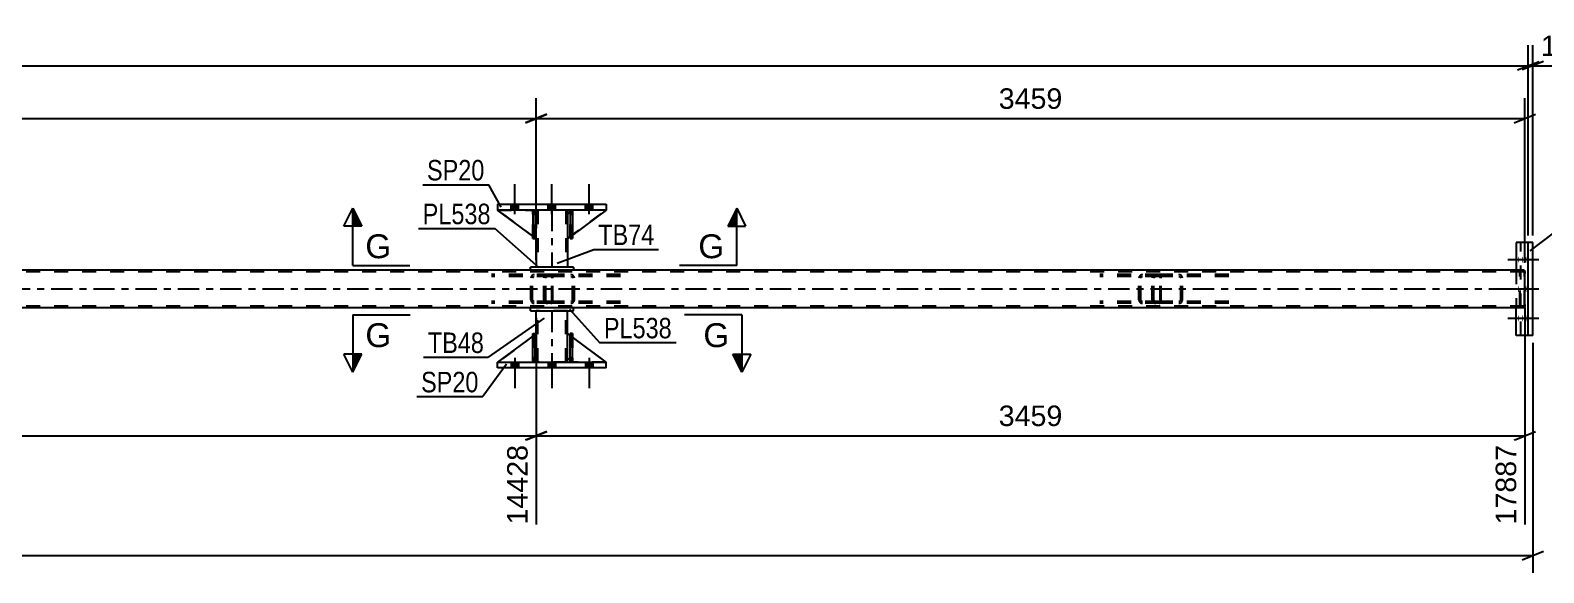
# Model space of a CAD drawing. Header units: millimetres. Extents: x -111 to 730, y -414 to 180.
# Drawn here: x 397.6 to 609.4, y -250.1 to -174.3 of the extents above; entities that cross this region are included whole.
import ezdxf

# ---------------------------------------------------------------- set-up
doc = ezdxf.new("R2010")
doc.units = ezdxf.units.MM
doc.linetypes.add('DXK_LINE_DOT2', pattern=[3.9198, 1.9599, -1.9599])
doc.linetypes.add('DXK_LINE_DOT3', pattern=[5.9187, 2.979, -0.9799, 0.9799, -0.9799])
doc.styles.add('Arial', font='ARIAL.TTF', dxfattribs={"height": 0.2})
doc.styles.add('Arial Narrow', font='ARIALN.TTF', dxfattribs={"height": 0.2})

# ---------------------------------------------------------------- blocks, each defined once
blk = doc.blocks.new('Part-717263172-2479 - 2461')
at = {"color": 7, "linetype": 'DXK_LINE_DOT2'}
for p, q in [((469.5, -208.77), (469.46, -208.95)), ((469.46, -211.99), (469.46, -208.95)), ((469.72, -208.95), (469.74, -208.86)), ((469.72, -211.99), (469.72, -208.95)), ((469.74, -208.86), (469.79, -208.79)), ((469.97, -208.47), (469.78, -208.51)), ((469.79, -208.79), (469.88, -208.73)), ((469.88, -208.73), (469.97, -208.71)), ((480.2, -208.47), (469.97, -208.47)), ((480.2, -208.71), (469.97, -208.71)), ((473.4, -208.51), (473.21, -208.47)), ((473.21, -208.71), (473.31, -208.73)), ((473.31, -208.73), (473.39, -208.79)), ((473.39, -208.79), (473.44, -208.86)), ((473.44, -208.86), (473.46, -208.95)), ((473.46, -211.99), (473.46, -208.95)), ((473.72, -208.95), (473.68, -208.77)), ((473.72, -211.99), (473.72, -208.95)), ((469.46, -211.99), (469.5, -212.18)), ((469.74, -212.09), (469.72, -211.99)), ((469.79, -212.16), (469.74, -212.09)), ((469.78, -212.44), (469.97, -212.47)), ((469.88, -212.22), (469.79, -212.16)), ((469.97, -212.23), (469.88, -212.22)), ((480.2, -212.23), (469.97, -212.23)), ((480.2, -212.47), (469.97, -212.47)), ((473.31, -212.22), (473.21, -212.23)), ((473.21, -212.47), (473.4, -212.44)), ((473.39, -212.16), (473.31, -212.22)), ((473.44, -212.09), (473.39, -212.16)), ((473.46, -211.99), (473.44, -212.09)), ((473.68, -212.18), (473.72, -211.99))]:
    blk.add_line(p, q, dxfattribs=at)
for centre, start, end in [((469.95, -208.98), 110.7583, 155.6801), ((473.23, -208.98), 24.3199, 69.2417), ((469.95, -211.97), 204.3199, 249.2417), ((473.23, -211.97), 290.7583, 335.6801)]:
    blk.add_arc(centre, 0.496, start, end, dxfattribs=at)
blk = doc.blocks.new('Part-717263172-2592 - 2461')
at = {"color": 7, "linetype": 'DXK_LINE_DOT2'}
for p, q in [((467.93, -216.72), (468.25, -216.72)), ((467.93, -220.12), (467.93, -216.72)), ((467.93, -216.72), (467.93, -220.72)), ((468.25, -216.72), (468.25, -220.12)), ((468.25, -220.72), (468.25, -216.81)), ((468.25, -220.12), (467.93, -220.12)), ((467.93, -220.72), (467.93, -220.12)), ((468.25, -220.12), (468.25, -220.72)), ((468.25, -220.72), (467.93, -220.72)), ((468.25, -220.72), (468.25, -220.72))]:
    blk.add_line(p, q, dxfattribs=at)
blk = doc.blocks.new('Part-717263172-2499 - 2461')
at = {"color": 2, "linetype": 'Continuous'}
for p, q in [((473.13, -220.72), (473.13, -216.72)), ((473.13, -216.72), (473.45, -216.72)), ((473.45, -220.72), (473.45, -216.72)), ((473.13, -220.72), (473.13, -220.72)), ((473.45, -220.72), (473.13, -220.72))]:
    blk.add_line(p, q, dxfattribs=at)
at = {"color": 7, "linetype": 'DXK_LINE_DOT2'}
for p, q in [((473.13, -216.72), (473.13, -220.12)), ((473.45, -220.12), (473.45, -216.72)), ((473.13, -220.12), (473.13, -220.72)), ((473.13, -220.12), (473.45, -220.12)), ((473.45, -220.72), (473.45, -220.12)), ((473.13, -220.72), (473.13, -220.72)), ((473.13, -220.72), (473.13, -220.72)), ((473.45, -220.72), (473.45, -220.72))]:
    blk.add_line(p, q, dxfattribs=at)
blk = doc.blocks.new('Part-717263172-2501 - 2461')
at = {"color": 7, "linetype": 'DXK_LINE_DOT2'}
for p, q in [((473.45, -216.72), (473.13, -216.72)), ((473.13, -220.12), (473.13, -216.72)), ((473.13, -220.72), (473.13, -216.72)), ((473.45, -216.72), (473.45, -220.12)), ((473.45, -220.72), (473.45, -216.72)), ((473.45, -220.12), (473.13, -220.12)), ((473.13, -220.72), (473.13, -220.12)), ((473.45, -220.12), (473.45, -220.72)), ((473.45, -220.72), (473.13, -220.72)), ((473.45, -220.72), (473.45, -220.72))]:
    blk.add_line(p, q, dxfattribs=at)
blk = doc.blocks.new('Part-717263172-2502 - 2461')
at = {"color": 2, "linetype": 'Continuous'}
for p, q in [((467.93, -217.05), (462.98, -220.72)), ((468.38, -216.72), (468.25, -216.81)), ((468.38, -220.12), (468.38, -216.72)), ((468.38, -220.12), (468.25, -220.24)), ((468.38, -220.12), (468.38, -220.12)), ((467.93, -220.56), (467.78, -220.72))]:
    blk.add_line(p, q, dxfattribs=at)
at = {"color": 7, "linetype": 'DXK_LINE_DOT2'}
for p, q in [((468.25, -216.81), (467.93, -217.05)), ((468.38, -220.12), (468.38, -216.72)), ((468.38, -220.12), (467.78, -220.72)), ((468.25, -220.24), (467.93, -220.56)), ((462.98, -220.72), (462.98, -220.72)), ((462.98, -220.72), (467.78, -220.72))]:
    blk.add_line(p, q, dxfattribs=at)
blk = doc.blocks.new('Part-717263172-2504 - 2461')
at = {"color": 7, "linetype": 'DXK_LINE_DOT2'}
for p, q in [((555.59, -208.47), (547.27, -208.47)), ((555.59, -208.71), (547.27, -208.71)), ((552.79, -208.77), (552.75, -208.95)), ((552.75, -211.99), (552.75, -208.95)), ((553, -208.95), (553.02, -208.86)), ((553, -211.99), (553, -208.95)), ((553.02, -208.86), (553.08, -208.79)), ((553.25, -208.47), (553.06, -208.51)), ((553.08, -208.79), (553.16, -208.73)), ((553.16, -208.73), (553.25, -208.71)), ((554.6, -208.71), (554.6, -208.47)), ((555.69, -208.51), (555.59, -208.47)), ((555.59, -208.71), (555.64, -208.73)), ((555.64, -208.73), (555.68, -208.79)), ((555.68, -208.79), (555.71, -208.86)), ((555.78, -208.62), (555.69, -208.51)), ((555.71, -208.86), (555.72, -208.95)), ((555.72, -211.99), (555.72, -208.95)), ((555.84, -208.77), (555.78, -208.62)), ((555.86, -208.95), (555.84, -208.77)), ((555.86, -211.99), (555.86, -208.95)), ((555.59, -212.23), (547.27, -212.23)), ((555.59, -212.47), (547.27, -212.47)), ((552.75, -211.99), (552.79, -212.18)), ((553.02, -212.09), (553, -211.99)), ((553.08, -212.16), (553.02, -212.09)), ((553.06, -212.44), (553.25, -212.47)), ((553.16, -212.22), (553.08, -212.16)), ((553.25, -212.23), (553.16, -212.22)), ((554.6, -212.47), (554.6, -212.23)), ((555.64, -212.22), (555.59, -212.23)), ((555.59, -212.47), (555.69, -212.44)), ((555.68, -212.16), (555.64, -212.22)), ((555.71, -212.09), (555.68, -212.16)), ((555.69, -212.44), (555.78, -212.33)), ((555.72, -211.99), (555.71, -212.09)), ((555.78, -212.33), (555.84, -212.18)), ((555.84, -212.18), (555.86, -211.99))]:
    blk.add_line(p, q, dxfattribs=at)
for centre, start, end in [((553.24, -208.97), 111.1941, 156.1506), ((553.24, -211.98), 203.8494, 248.8059)]:
    blk.add_arc(centre, 0.492, start, end, dxfattribs=at)
blk = doc.blocks.new('Part-717263172-2590 - 2461')
at = {"color": 2, "linetype": 'Continuous'}
for p, q in [((467.93, -220.72), (467.93, -216.72)), ((467.93, -216.72), (468.25, -216.72)), ((468.25, -220.72), (468.25, -216.72)), ((467.93, -220.72), (467.93, -220.72)), ((468.25, -220.72), (467.93, -220.72))]:
    blk.add_line(p, q, dxfattribs=at)
at = {"color": 7, "linetype": 'DXK_LINE_DOT2'}
for p, q in [((467.93, -216.72), (467.93, -220.12)), ((468.25, -220.12), (468.25, -216.72)), ((467.93, -220.12), (467.93, -220.72)), ((467.93, -220.12), (468.25, -220.12)), ((468.25, -220.72), (468.25, -220.12)), ((467.93, -220.72), (467.93, -220.72)), ((467.93, -220.72), (467.93, -220.72)), ((468.25, -220.72), (468.25, -220.72))]:
    blk.add_line(p, q, dxfattribs=at)
blk = doc.blocks.new('Part-717263172-2571 - 2461')
at = {"color": 7, "linetype": 'DXK_LINE_DOT2'}
for p, q in [((468.38, -203.43), (462.98, -199.43)), ((462.98, -199.43), (467.78, -199.43)), ((467.78, -199.43), (468.38, -200.03)), ((468.38, -200.03), (467.78, -199.43)), ((468.38, -200.03), (468.38, -203.43)), ((468.38, -200.03), (468.38, -200.03)), ((468.38, -200.03), (468.38, -203.43))]:
    blk.add_line(p, q, dxfattribs=at)
blk = doc.blocks.new('Part-717263172-2598 - 2461')
at = {"color": 7, "linetype": 'DXK_LINE_DOT2'}
for p, q in [((468.38, -216.72), (462.98, -220.72)), ((468.38, -220.12), (468.38, -216.72)), ((468.38, -216.72), (468.38, -220.12)), ((467.78, -220.72), (468.38, -220.12)), ((468.38, -220.12), (467.78, -220.72)), ((468.38, -220.12), (468.38, -220.12)), ((462.98, -220.72), (467.78, -220.72))]:
    blk.add_line(p, q, dxfattribs=at)
blk = doc.blocks.new('Part-717263172-2523 - 2461')
at = {"color": 7, "linetype": 'DXK_LINE_DOT2'}
for p, q in [((554.64, -208.77), (554.6, -208.95)), ((554.6, -211.99), (554.6, -208.95)), ((554.85, -208.95), (554.87, -208.86)), ((554.85, -211.99), (554.85, -208.95)), ((554.87, -208.86), (554.93, -208.79)), ((555.11, -208.47), (554.91, -208.51)), ((554.93, -208.79), (555.01, -208.73)), ((555.01, -208.73), (555.11, -208.71)), ((565.34, -208.47), (555.11, -208.47)), ((565.34, -208.71), (555.11, -208.71)), ((558.54, -208.51), (558.34, -208.47)), ((558.34, -208.71), (558.44, -208.73)), ((558.44, -208.73), (558.52, -208.79)), ((558.52, -208.79), (558.58, -208.86)), ((558.58, -208.86), (558.6, -208.95)), ((558.6, -211.99), (558.6, -208.95)), ((558.85, -208.95), (558.81, -208.77)), ((558.85, -211.99), (558.85, -208.95)), ((554.6, -211.99), (554.64, -212.18)), ((554.87, -212.09), (554.85, -211.99)), ((554.93, -212.16), (554.87, -212.09)), ((554.91, -212.44), (555.11, -212.47)), ((555.01, -212.22), (554.93, -212.16)), ((555.11, -212.23), (555.01, -212.22)), ((565.34, -212.23), (555.11, -212.23)), ((565.34, -212.47), (555.11, -212.47)), ((558.44, -212.22), (558.34, -212.23)), ((558.34, -212.47), (558.54, -212.44)), ((558.52, -212.16), (558.44, -212.22)), ((558.58, -212.09), (558.52, -212.16)), ((558.6, -211.99), (558.58, -212.09)), ((558.81, -212.18), (558.85, -211.99))]:
    blk.add_line(p, q, dxfattribs=at)
for centre, start, end in [((555.09, -208.98), 110.7583, 155.6801), ((558.36, -208.98), 24.3199, 69.2417), ((555.09, -211.97), 204.3199, 249.2417), ((558.36, -211.97), 290.7583, 335.6801)]:
    blk.add_arc(centre, 0.496, start, end, dxfattribs=at)
blk = doc.blocks.new('Part-717263172-2572 - 2461')
at = {"color": 2, "linetype": 'Continuous'}
for p, q in [((473.13, -199.68), (472.78, -200.03)), ((472.78, -200.03), (472.78, -203.43)), ((478.18, -199.43), (473.45, -202.94)), ((472.78, -203.43), (473.13, -203.17))]:
    blk.add_line(p, q, dxfattribs=at)
at = {"color": 7, "linetype": 'DXK_LINE_DOT2'}
for p, q in [((473.38, -199.43), (473.13, -199.68)), ((478.18, -199.43), (473.38, -199.43)), ((478.18, -199.43), (478.18, -199.43)), ((478.18, -199.43), (478.18, -199.43)), ((473.45, -202.94), (473.13, -203.17))]:
    blk.add_line(p, q, dxfattribs=at)
blk = doc.blocks.new('Part-717263172-2663 - 2461')
at = {"color": 7, "linetype": 'DXK_LINE_DOT2'}
for p, q in [((606.69, -208.07), (-49.34, -208.07)), ((473.58, -207.83), (467.58, -207.83)), ((606.06, -208.13), (606.07, -207.98)), ((606.06, -208.31), (606.06, -208.13)), ((606.06, -212.63), (606.06, -208.31)), ((606.07, -207.98), (606.09, -207.87)), ((606.09, -207.87), (606.12, -207.83)), ((606.1, -208.15), (606.09, -208.22)), ((606.09, -208.22), (606.09, -208.31)), ((606.09, -212.63), (606.09, -208.31)), ((606.11, -208.09), (606.1, -208.15)), ((606.12, -208.07), (606.11, -208.09)), ((606.7, -208.09), (606.69, -208.07)), ((606.71, -208.15), (606.7, -208.09)), ((606.72, -208.22), (606.71, -208.15)), ((606.72, -208.31), (606.72, -208.22)), ((606.72, -212.63), (606.72, -208.31)), ((606.69, -212.87), (-49.34, -212.87)), ((606.06, -212.82), (606.06, -212.63)), ((606.07, -212.97), (606.06, -212.82)), ((606.09, -213.08), (606.07, -212.97)), ((606.09, -212.63), (606.09, -212.73)), ((606.09, -212.73), (606.1, -212.8)), ((606.12, -213.11), (606.09, -213.08)), ((606.1, -212.8), (606.11, -212.86)), ((606.11, -212.86), (606.12, -212.87)), ((606.69, -212.87), (606.7, -212.86)), ((606.7, -212.86), (606.71, -212.8)), ((606.71, -212.8), (606.72, -212.73)), ((606.72, -212.73), (606.72, -212.63))]:
    blk.add_line(p, q, dxfattribs=at)
at = {"color": 2, "linetype": 'Continuous'}
for p, q in [((467.58, -207.83), (218.17, -207.83)), ((606.69, -207.83), (473.58, -207.83)), ((606.69, -207.83), (606.71, -207.87)), ((606.71, -207.87), (606.73, -207.98)), ((606.73, -207.98), (606.75, -208.13)), ((606.75, -208.13), (606.75, -208.31)), ((606.75, -212.63), (606.75, -208.31)), ((606.69, -213.11), (-49.34, -213.11)), ((606.71, -213.08), (606.69, -213.11)), ((606.73, -212.97), (606.71, -213.08)), ((606.75, -212.82), (606.73, -212.97)), ((606.75, -212.63), (606.75, -212.82))]:
    blk.add_line(p, q, dxfattribs=at)
at = {"color": 7, "linetype": 'DXK_LINE_DOT3'}
blk.add_line((-49.34, -210.47), (606.4, -210.47), dxfattribs=at)
blk = doc.blocks.new('Part-717263172-2681 - 2461')
at = {"color": 7, "linetype": 'DXK_LINE_DOT2'}
for p, q in [((467.93, -200.03), (467.93, -199.43)), ((467.93, -199.43), (467.93, -199.43)), ((467.93, -199.43), (467.93, -203.43)), ((467.93, -199.43), (468.25, -199.43)), ((467.93, -203.43), (467.93, -200.03)), ((467.93, -200.03), (468.25, -200.03)), ((468.25, -199.43), (468.25, -200.03)), ((468.25, -203.43), (468.25, -199.43)), ((468.25, -200.03), (468.25, -203.43)), ((467.93, -203.43), (468.25, -203.43))]:
    blk.add_line(p, q, dxfattribs=at)
blk = doc.blocks.new('Part-717263172-2569 - 2461')
at = {"color": 7, "linetype": 'DXK_LINE_DOT2'}
for p, q in [((473.13, -200.03), (473.13, -199.43)), ((473.13, -199.43), (473.13, -199.43)), ((473.13, -199.43), (473.13, -203.43)), ((473.13, -199.43), (473.45, -199.43)), ((473.13, -203.43), (473.13, -200.03)), ((473.13, -200.03), (473.45, -200.03)), ((473.45, -199.43), (473.45, -200.03)), ((473.45, -203.43), (473.45, -199.43)), ((473.45, -200.03), (473.45, -203.43)), ((473.13, -203.43), (473.45, -203.43))]:
    blk.add_line(p, q, dxfattribs=at)
blk = doc.blocks.new('Part-717263172-2552 - 2461')
at = {"color": 2, "linetype": 'Continuous'}
for p, q in [((473.58, -207.43), (467.58, -207.43)), ((467.58, -207.83), (467.58, -207.43)), ((473.58, -207.43), (473.58, -207.83)), ((473.58, -207.83), (467.58, -207.83))]:
    blk.add_line(p, q, dxfattribs=at)
blk = doc.blocks.new('Part-717263172-2557 - 2461')
at = {"color": 2, "linetype": 'Continuous'}
for p, q in [((473.58, -213.12), (467.58, -213.12)), ((467.58, -213.52), (467.58, -213.12)), ((467.58, -213.52), (473.58, -213.52)), ((473.58, -213.52), (473.58, -213.12))]:
    blk.add_line(p, q, dxfattribs=at)
blk = doc.blocks.new('Part-717263172-2570 - 2461')
at = {"color": 2, "linetype": 'Continuous'}
for p, q in [((467.93, -203.1), (462.98, -199.43)), ((467.93, -199.59), (467.78, -199.43)), ((468.38, -200.03), (468.25, -199.91)), ((468.38, -200.03), (468.38, -200.03)), ((468.38, -203.43), (468.38, -200.03)), ((468.25, -203.34), (468.38, -203.43)), ((468.38, -203.43), (468.38, -203.43))]:
    blk.add_line(p, q, dxfattribs=at)
at = {"color": 7, "linetype": 'DXK_LINE_DOT2'}
for p, q in [((467.78, -199.43), (462.98, -199.43)), ((462.98, -199.43), (462.98, -199.43)), ((467.78, -199.43), (468.38, -200.03)), ((468.25, -199.91), (467.93, -199.59)), ((468.38, -200.03), (468.38, -203.43)), ((468.25, -203.34), (467.93, -203.1))]:
    blk.add_line(p, q, dxfattribs=at)
blk = doc.blocks.new('Part-717263172-2573 - 2461')
at = {"color": 7, "linetype": 'DXK_LINE_DOT2'}
for p, q in [((473.38, -199.43), (472.78, -200.03)), ((472.78, -203.43), (478.18, -199.43)), ((472.78, -200.03), (472.78, -203.43)), ((478.18, -199.43), (473.38, -199.43))]:
    blk.add_line(p, q, dxfattribs=at)
blk = doc.blocks.new('Part-717263172-2579 - 2461')
at = {"color": 2, "linetype": 'Continuous'}
for p, q in [((462.98, -198.63), (462.98, -199.43)), ((462.98, -198.63), (478.18, -198.63)), ((478.18, -198.63), (478.18, -199.43)), ((478.18, -199.43), (462.98, -199.43))]:
    blk.add_line(p, q, dxfattribs=at)
blk = doc.blocks.new('Part-717263172-2605 - 2461')
at = {"color": 2, "linetype": 'Continuous'}
for p, q in [((605.55, -203.98), (605.55, -207.83)), ((607.89, -203.98), (605.55, -203.98)), ((607.25, -216.98), (607.25, -203.98)), ((607.89, -216.98), (607.89, -203.98)), ((605.55, -216.98), (605.55, -213.11)), ((607.89, -216.98), (605.55, -216.98))]:
    blk.add_line(p, q, dxfattribs=at)
at = {"color": 7, "linetype": 'DXK_LINE_DOT2'}
for p, q in [((606.19, -216.98), (606.19, -203.98)), ((605.55, -207.83), (605.55, -213.11))]:
    blk.add_line(p, q, dxfattribs=at)
blk = doc.blocks.new('Part-717263172-2619 - 2461')
at = {"color": 2, "linetype": 'Continuous'}
for p, q in [((472.78, -220.12), (472.78, -216.72)), ((472.78, -216.72), (473.13, -216.98)), ((478.18, -220.72), (473.45, -217.21)), ((473.13, -220.47), (472.78, -220.12))]:
    blk.add_line(p, q, dxfattribs=at)
at = {"color": 7, "linetype": 'DXK_LINE_DOT2'}
for p, q in [((473.45, -217.21), (473.13, -216.98)), ((473.13, -220.47), (473.38, -220.72)), ((473.38, -220.72), (478.18, -220.72))]:
    blk.add_line(p, q, dxfattribs=at)
blk = doc.blocks.new('Part-717263172-2620 - 2461')
at = {"color": 7, "linetype": 'DXK_LINE_DOT2'}
for p, q in [((472.78, -220.12), (472.78, -216.72)), ((472.78, -216.72), (478.18, -220.72)), ((473.38, -220.72), (472.78, -220.12)), ((478.18, -220.72), (473.38, -220.72))]:
    blk.add_line(p, q, dxfattribs=at)
blk = doc.blocks.new('Part-717263172-2625 - 2461')
at = {"color": 2, "linetype": 'Continuous'}
for p, q in [((468.38, -199.43), (468.38, -200.03)), ((472.78, -199.43), (472.78, -200.03)), ((468.38, -203.43), (468.38, -207.43)), ((472.78, -203.43), (472.78, -207.43))]:
    blk.add_line(p, q, dxfattribs=at)
at = {"color": 7, "linetype": 'DXK_LINE_DOT2'}
for p, q in [((472.78, -199.43), (468.38, -199.43)), ((468.38, -200.03), (468.38, -203.43)), ((468.62, -199.43), (468.62, -207.43)), ((472.54, -199.43), (472.54, -207.43)), ((472.78, -200.03), (472.78, -203.43)), ((472.78, -207.43), (468.38, -207.43))]:
    blk.add_line(p, q, dxfattribs=at)
at = {"color": 7, "linetype": 'DXK_LINE_DOT3'}
blk.add_line((470.58, -199.43), (470.58, -207.43), dxfattribs=at)
blk = doc.blocks.new('Part-717263172-2627 - 2461')
at = {"color": 2, "linetype": 'Continuous'}
for p, q in [((473.45, -199.43), (473.13, -199.43)), ((473.13, -199.43), (473.13, -203.43)), ((473.45, -199.43), (473.45, -199.43)), ((473.45, -199.43), (473.45, -203.43)), ((473.45, -203.43), (473.13, -203.43))]:
    blk.add_line(p, q, dxfattribs=at)
at = {"color": 7, "linetype": 'DXK_LINE_DOT2'}
for p, q in [((473.13, -199.43), (473.13, -200.03)), ((473.13, -199.43), (473.13, -199.43)), ((473.45, -200.03), (473.13, -200.03)), ((473.13, -200.03), (473.13, -203.43)), ((473.45, -200.03), (473.45, -199.43)), ((473.45, -199.43), (473.45, -199.43)), ((473.45, -203.43), (473.45, -200.03))]:
    blk.add_line(p, q, dxfattribs=at)
blk = doc.blocks.new('Part-717263172-2632 - 2461')
at = {"color": 2, "linetype": 'Continuous'}
for p, q in [((462.98, -221.52), (462.98, -220.72)), ((462.98, -220.72), (478.18, -220.72)), ((478.18, -221.52), (462.98, -221.52)), ((478.18, -221.52), (478.18, -220.72))]:
    blk.add_line(p, q, dxfattribs=at)
blk = doc.blocks.new('Part-717263172-2650 - 2461')
at = {"color": 2, "linetype": 'Continuous'}
for p, q in [((468.38, -216.72), (468.38, -213.52)), ((472.78, -216.72), (472.78, -213.52)), ((468.38, -220.72), (468.38, -220.12)), ((472.78, -220.72), (472.78, -220.12))]:
    blk.add_line(p, q, dxfattribs=at)
at = {"color": 7, "linetype": 'DXK_LINE_DOT2'}
for p, q in [((472.78, -213.52), (468.38, -213.52)), ((468.62, -220.72), (468.62, -213.52)), ((472.54, -220.72), (472.54, -213.52)), ((468.38, -220.12), (468.38, -216.72)), ((472.78, -220.12), (472.78, -216.72)), ((472.78, -220.72), (468.38, -220.72))]:
    blk.add_line(p, q, dxfattribs=at)
at = {"color": 7, "linetype": 'DXK_LINE_DOT3'}
blk.add_line((470.58, -213.52), (470.58, -220.72), dxfattribs=at)
blk = doc.blocks.new('Part-717263172-2679 - 2461')
at = {"color": 2, "linetype": 'Continuous'}
for p, q in [((468.25, -199.43), (467.93, -199.43)), ((467.93, -199.43), (467.93, -203.43)), ((468.25, -199.43), (468.25, -199.43)), ((468.25, -199.43), (468.25, -203.43)), ((468.25, -203.43), (467.93, -203.43))]:
    blk.add_line(p, q, dxfattribs=at)
at = {"color": 7, "linetype": 'DXK_LINE_DOT2'}
for p, q in [((467.93, -199.43), (467.93, -200.03)), ((467.93, -199.43), (467.93, -199.43)), ((468.25, -200.03), (467.93, -200.03)), ((467.93, -200.03), (467.93, -203.43)), ((468.25, -200.03), (468.25, -199.43)), ((468.25, -199.43), (468.25, -199.43)), ((468.25, -203.43), (468.25, -200.03))]:
    blk.add_line(p, q, dxfattribs=at)
blk = doc.blocks.new('Bolt-717263172-2709 - 2461')
at = {"linetype": 'Continuous'}
for points in [[(464.86, -221.52), (465.9, -221.52), (465.9, -220.72), (464.86, -220.72)], [(464.86, -221.52), (465.9, -221.52), (465.9, -220.72), (464.86, -220.72)], [(464.86, -221.52), (465.9, -221.52), (465.9, -220.72), (464.86, -220.72)], [(470.06, -221.52), (471.1, -221.52), (471.1, -220.72), (470.06, -220.72)], [(470.06, -221.52), (471.1, -221.52), (471.1, -220.72), (470.06, -220.72)], [(475.26, -221.52), (476.3, -221.52), (476.3, -220.72), (475.26, -220.72)], [(475.26, -221.52), (476.3, -221.52), (476.3, -220.72), (475.26, -220.72)], [(475.26, -221.52), (476.3, -221.52), (476.3, -220.72), (475.26, -220.72)]]:
    blk.add_hatch(color=1, dxfattribs=at).paths.add_polyline_path(points)
at = {"color": 1, "linetype": 'Continuous'}
for p, q in [((465.38, -220.12), (465.38, -224.32)), ((465.38, -220.12), (465.38, -224.32)), ((465.38, -220.12), (465.38, -224.32)), ((470.58, -220.12), (470.58, -224.32)), ((470.58, -220.12), (470.58, -224.32)), ((475.78, -220.12), (475.78, -224.32)), ((475.78, -220.12), (475.78, -224.32)), ((475.78, -220.12), (475.78, -224.32)), ((464.86, -220.72), (464.86, -221.52)), ((464.86, -220.72), (464.86, -221.52)), ((464.86, -220.72), (464.86, -221.52)), ((465.9, -220.72), (465.9, -221.52)), ((465.9, -220.72), (465.9, -221.52)), ((465.9, -220.72), (465.9, -221.52)), ((470.06, -220.72), (470.06, -221.52)), ((470.06, -220.72), (470.06, -221.52)), ((471.1, -220.72), (471.1, -221.52)), ((471.1, -220.72), (471.1, -221.52)), ((475.26, -220.72), (475.26, -221.52)), ((475.26, -220.72), (475.26, -221.52)), ((475.26, -220.72), (475.26, -221.52)), ((476.3, -220.72), (476.3, -221.52)), ((476.3, -220.72), (476.3, -221.52)), ((476.3, -220.72), (476.3, -221.52))]:
    blk.add_line(p, q, dxfattribs=at)
blk = doc.blocks.new('Bolt-717263172-2710 - 2461')
at = {"linetype": 'Continuous'}
for points in [[(465.9, -198.63), (464.86, -198.63), (464.86, -199.43), (465.9, -199.43)], [(465.9, -198.63), (464.86, -198.63), (464.86, -199.43), (465.9, -199.43)], [(465.9, -198.63), (464.86, -198.63), (464.86, -199.43), (465.9, -199.43)], [(471.1, -198.63), (470.06, -198.63), (470.06, -199.43), (471.1, -199.43)], [(471.1, -198.63), (470.06, -198.63), (470.06, -199.43), (471.1, -199.43)], [(476.3, -198.63), (475.26, -198.63), (475.26, -199.43), (476.3, -199.43)], [(476.3, -198.63), (475.26, -198.63), (475.26, -199.43), (476.3, -199.43)], [(476.3, -198.63), (475.26, -198.63), (475.26, -199.43), (476.3, -199.43)]]:
    blk.add_hatch(color=1, dxfattribs=at).paths.add_polyline_path(points)
at = {"color": 1, "linetype": 'Continuous'}
for p, q in [((465.38, -200.03), (465.38, -195.83)), ((465.38, -200.03), (465.38, -195.83)), ((465.38, -200.03), (465.38, -195.83)), ((470.58, -200.03), (470.58, -195.83)), ((470.58, -200.03), (470.58, -195.83)), ((475.78, -200.03), (475.78, -195.83)), ((475.78, -200.03), (475.78, -195.83)), ((475.78, -200.03), (475.78, -195.83)), ((464.86, -199.43), (464.86, -198.63)), ((464.86, -199.43), (464.86, -198.63)), ((464.86, -199.43), (464.86, -198.63)), ((465.9, -199.43), (465.9, -198.63)), ((465.9, -199.43), (465.9, -198.63)), ((465.9, -199.43), (465.9, -198.63)), ((470.06, -199.43), (470.06, -198.63)), ((470.06, -199.43), (470.06, -198.63)), ((471.1, -199.43), (471.1, -198.63)), ((471.1, -199.43), (471.1, -198.63)), ((475.26, -199.43), (475.26, -198.63)), ((475.26, -199.43), (475.26, -198.63)), ((475.26, -199.43), (475.26, -198.63)), ((476.3, -199.43), (476.3, -198.63)), ((476.3, -199.43), (476.3, -198.63)), ((476.3, -199.43), (476.3, -198.63))]:
    blk.add_line(p, q, dxfattribs=at)
blk = doc.blocks.new('Bolt-717263172-2711 - 2461')
at = {"linetype": 'Continuous'}
for points in [[(605.93, -206.38), (605.92, -206.47), (605.92, -206.55), (605.91, -206.63), (605.91, -206.7), (605.9, -206.76), (605.89, -206.79), (605.87, -206.81), (605.86, -206.81), (605.85, -206.79), (605.84, -206.76), (605.83, -206.7), (605.82, -206.63), (605.82, -206.55), (605.81, -206.47), (605.81, -206.38), (605.81, -206.28), (605.82, -206.2), (605.82, -206.12), (605.83, -206.05), (605.84, -205.99), (605.85, -205.96), (605.86, -205.94), (605.87, -205.94), (605.89, -205.96), (605.9, -205.99), (605.91, -206.05), (605.91, -206.12), (605.92, -206.2), (605.92, -206.28)], [(606.46, -206.38), (606.46, -206.47), (606.46, -206.55), (606.45, -206.63), (606.44, -206.7), (606.43, -206.76), (606.42, -206.79), (606.41, -206.81), (606.4, -206.81), (606.39, -206.79), (606.37, -206.76), (606.36, -206.7), (606.36, -206.63), (606.35, -206.55), (606.35, -206.47), (606.35, -206.38), (606.35, -206.28), (606.35, -206.2), (606.36, -206.12), (606.36, -206.05), (606.37, -205.99), (606.39, -205.96), (606.4, -205.94), (606.41, -205.94), (606.42, -205.96), (606.43, -205.99), (606.44, -206.05), (606.45, -206.12), (606.46, -206.2), (606.46, -206.28)], [(607, -206.38), (606.99, -206.47), (606.99, -206.55), (606.98, -206.63), (606.98, -206.7), (606.97, -206.76), (606.96, -206.79), (606.94, -206.81), (606.93, -206.81), (606.92, -206.79), (606.91, -206.76), (606.9, -206.7), (606.89, -206.63), (606.89, -206.55), (606.88, -206.47), (606.88, -206.38), (606.88, -206.28), (606.89, -206.2), (606.89, -206.12), (606.9, -206.05), (606.91, -205.99), (606.92, -205.96), (606.93, -205.94), (606.94, -205.94), (606.96, -205.96), (606.97, -205.99), (606.98, -206.05), (606.98, -206.12), (606.99, -206.2), (606.99, -206.28)], [(605.93, -210.48), (605.92, -210.57), (605.92, -210.65), (605.91, -210.73), (605.91, -210.8), (605.9, -210.86), (605.89, -210.89), (605.87, -210.91), (605.86, -210.91), (605.85, -210.89), (605.84, -210.86), (605.83, -210.8), (605.82, -210.73), (605.82, -210.65), (605.81, -210.57), (605.81, -210.48), (605.81, -210.38), (605.82, -210.3), (605.82, -210.22), (605.83, -210.15), (605.84, -210.09), (605.85, -210.06), (605.86, -210.04), (605.87, -210.04), (605.89, -210.06), (605.9, -210.09), (605.91, -210.15), (605.91, -210.22), (605.92, -210.3), (605.92, -210.38)], [(607, -210.48), (606.99, -210.57), (606.99, -210.65), (606.98, -210.73), (606.98, -210.8), (606.97, -210.86), (606.96, -210.89), (606.94, -210.91), (606.93, -210.91), (606.92, -210.89), (606.91, -210.86), (606.9, -210.8), (606.89, -210.73), (606.89, -210.65), (606.88, -210.57), (606.88, -210.48), (606.88, -210.38), (606.89, -210.3), (606.89, -210.22), (606.9, -210.15), (606.91, -210.09), (606.92, -210.06), (606.93, -210.04), (606.94, -210.04), (606.96, -210.06), (606.97, -210.09), (606.98, -210.15), (606.98, -210.22), (606.99, -210.3), (606.99, -210.38)], [(605.93, -214.58), (605.92, -214.67), (605.92, -214.75), (605.91, -214.83), (605.91, -214.9), (605.9, -214.96), (605.89, -214.99), (605.87, -215.01), (605.86, -215.01), (605.85, -214.99), (605.84, -214.96), (605.83, -214.9), (605.82, -214.83), (605.82, -214.75), (605.81, -214.67), (605.81, -214.58), (605.81, -214.48), (605.82, -214.4), (605.82, -214.32), (605.83, -214.25), (605.84, -214.19), (605.85, -214.16), (605.86, -214.14), (605.87, -214.14), (605.89, -214.16), (605.9, -214.19), (605.91, -214.25), (605.91, -214.32), (605.92, -214.4), (605.92, -214.48)], [(606.46, -214.58), (606.46, -214.67), (606.46, -214.75), (606.45, -214.83), (606.44, -214.9), (606.43, -214.96), (606.42, -214.99), (606.41, -215.01), (606.4, -215.01), (606.39, -214.99), (606.37, -214.96), (606.36, -214.9), (606.36, -214.83), (606.35, -214.75), (606.35, -214.67), (606.35, -214.58), (606.35, -214.48), (606.35, -214.4), (606.36, -214.32), (606.36, -214.25), (606.37, -214.19), (606.39, -214.16), (606.4, -214.14), (606.41, -214.14), (606.42, -214.16), (606.43, -214.19), (606.44, -214.25), (606.45, -214.32), (606.46, -214.4), (606.46, -214.48)], [(607, -214.58), (606.99, -214.67), (606.99, -214.75), (606.98, -214.83), (606.98, -214.9), (606.97, -214.96), (606.96, -214.99), (606.94, -215.01), (606.93, -215.01), (606.92, -214.99), (606.91, -214.96), (606.9, -214.9), (606.89, -214.83), (606.89, -214.75), (606.88, -214.67), (606.88, -214.58), (606.88, -214.48), (606.89, -214.4), (606.89, -214.32), (606.9, -214.25), (606.91, -214.19), (606.92, -214.16), (606.93, -214.14), (606.94, -214.14), (606.96, -214.16), (606.97, -214.19), (606.98, -214.25), (606.98, -214.32), (606.99, -214.4), (606.99, -214.48)]]:
    blk.add_hatch(color=1, dxfattribs=at).paths.add_polyline_path(points)
at = {"color": 1, "linetype": 'Continuous'}
for p, q in [((607.65, -206.38), (604.36, -206.38)), ((608.19, -206.38), (604.9, -206.38)), ((608.72, -206.38), (605.43, -206.38)), ((607.65, -210.48), (604.36, -210.48)), ((608.72, -210.48), (605.43, -210.48)), ((607.65, -214.58), (604.36, -214.58)), ((608.19, -214.58), (604.9, -214.58)), ((608.72, -214.58), (605.43, -214.58))]:
    blk.add_line(p, q, dxfattribs=at)
blk = doc.blocks.new('Part-717263172-2713 - 2461')
at = {"color": 7, "linetype": 'DXK_LINE_DOT2'}
for p, q in [((470.45, -208.47), (462.13, -208.47)), ((470.45, -208.71), (462.13, -208.71)), ((467.66, -208.77), (467.62, -208.95)), ((467.62, -211.99), (467.62, -208.95)), ((467.87, -208.95), (467.89, -208.86)), ((467.87, -211.99), (467.87, -208.95)), ((467.89, -208.86), (467.94, -208.79)), ((468.12, -208.47), (467.93, -208.51)), ((467.94, -208.79), (468.02, -208.73)), ((468.02, -208.73), (468.12, -208.71)), ((469.46, -208.71), (469.46, -208.47)), ((470.56, -208.51), (470.45, -208.47)), ((470.45, -208.71), (470.51, -208.73)), ((470.51, -208.73), (470.55, -208.79)), ((470.55, -208.79), (470.58, -208.86)), ((470.65, -208.62), (470.56, -208.51)), ((470.58, -208.86), (470.59, -208.95)), ((470.59, -211.99), (470.59, -208.95)), ((470.71, -208.77), (470.65, -208.62)), ((470.73, -208.95), (470.71, -208.77)), ((470.73, -211.99), (470.73, -208.95)), ((470.45, -212.23), (462.13, -212.23)), ((470.45, -212.47), (462.13, -212.47)), ((467.62, -211.99), (467.66, -212.18)), ((467.89, -212.09), (467.87, -211.99)), ((467.94, -212.16), (467.89, -212.09)), ((467.93, -212.44), (468.12, -212.47)), ((468.02, -212.22), (467.94, -212.16)), ((468.12, -212.23), (468.02, -212.22)), ((469.46, -212.47), (469.46, -212.23)), ((470.51, -212.22), (470.45, -212.23)), ((470.45, -212.47), (470.56, -212.44)), ((470.55, -212.16), (470.51, -212.22)), ((470.58, -212.09), (470.55, -212.16)), ((470.56, -212.44), (470.65, -212.33)), ((470.59, -211.99), (470.58, -212.09)), ((470.65, -212.33), (470.71, -212.18)), ((470.71, -212.18), (470.73, -211.99))]:
    blk.add_line(p, q, dxfattribs=at)
for centre, start, end in [((468.11, -208.97), 111.1941, 156.1506), ((468.11, -211.98), 203.8494, 248.8059)]:
    blk.add_arc(centre, 0.492, start, end, dxfattribs=at)
blk = doc.blocks.new('StraightDimension-717263172-2861 - 2461')
at = {"color": 7, "linetype": 'Continuous'}
for p, q in [((607.25, -202.98), (607.25, -176.4)), ((607.89, -202.98), (607.89, -176.4)), ((605.75, -179.85), (608.75, -178.65)), ((609.39, -178.65), (606.39, -179.85)), ((607.25, -179.25), (607.89, -179.25))]:
    blk.add_line(p, q, dxfattribs=at)
at = {"color": 0}
blk.add_wipeout([(614.06, -178.5), (614.06, -174.3), (608.41, -174.3), (608.41, -178.5)], dxfattribs=at)
at = {"color": 7, "linetype": 'Continuous'}
blk.add_line((607.89, -179.25), (614.58, -179.25), dxfattribs=at)
blk.add_line((607.89, -179.25), (614.58, -179.25), dxfattribs=at)
at = {"color": 3, "style": 'Arial'}
blk.add_text('16', height=2.865, dxfattribs=at).set_placement((609.01, -177.9))
blk = doc.blocks.new('StraightDimension-717263172-2790 - 2461')
at = {"color": 7, "linetype": 'Continuous'}
for p, q in [((468.38, -206.43), (468.38, -183.78)), ((606.75, -206.83), (606.75, -183.78)), ((469.88, -186.03), (466.88, -187.23)), ((605.25, -187.23), (608.25, -186.03)), ((468.38, -186.63), (606.75, -186.63))]:
    blk.add_line(p, q, dxfattribs=at)
at = {"color": 0}
blk.add_wipeout([(542.61, -185.88), (542.61, -181.68), (532.52, -181.68), (532.52, -185.88)], dxfattribs=at)
at = {"color": 3, "style": 'Arial'}
blk.add_text('3459', height=2.865, dxfattribs=at).set_placement((533.12, -185.28))
blk = doc.blocks.new('StraightDimension-717263172-2727 - 2461')
at = {"color": 7, "linetype": 'Continuous'}
for p, q in [((607.89, -217.98), (607.89, -250.14)), ((-58.6, -247.74), (607.89, -247.74)), ((606.39, -248.34), (609.39, -247.14))]:
    blk.add_line(p, q, dxfattribs=at)
blk = doc.blocks.new('StraightDimension-717263172-2736 - 2461')
at = {"color": 7, "linetype": 'Continuous'}
for p, q in [((606.75, -213.08), (606.75, -243.41)), ((468.38, -214.52), (468.38, -243.41)), ((469.88, -230.39), (466.88, -231.59)), ((605.25, -231.59), (608.25, -230.39)), ((468.38, -230.99), (606.75, -230.99))]:
    blk.add_line(p, q, dxfattribs=at)
at = {"color": 0}
blk.add_wipeout([(542.61, -230.24), (542.61, -226.04), (532.52, -226.04), (532.52, -230.24)], dxfattribs=at)
at = {"color": 0, "linetype": 'Continuous'}
blk.add_wipeout([(606.15, -231.69), (601.95, -231.69), (601.95, -244.01), (606.15, -244.01)], dxfattribs=at)
at = {"color": 3, "style": 'Arial'}
blk.add_text('3459', height=2.865, dxfattribs=at).set_placement((533.12, -229.64))
at = {"color": 3, "linetype": 'Continuous', "style": 'Arial'}
blk.add_text('17887', height=2.865, rotation=90.0002, dxfattribs=at).set_placement((605.55, -243.41))
blk = doc.blocks.new('StraightDimension-717263172-2749 - 2461')
at = {"color": 7, "linetype": 'Continuous'}
for p, q in [((468.38, -214.52), (468.38, -243.41)), ((466.88, -231.59), (469.88, -230.39)), ((212.97, -230.99), (468.38, -230.99))]:
    blk.add_line(p, q, dxfattribs=at)
at = {"color": 0, "linetype": 'Continuous'}
blk.add_wipeout([(467.78, -231.69), (463.58, -231.69), (463.58, -244.01), (467.78, -244.01)], dxfattribs=at)
at = {"color": 3, "linetype": 'Continuous', "style": 'Arial'}
blk.add_text('14428', height=2.865, rotation=90.0002, dxfattribs=at).set_placement((467.18, -243.41))
blk = doc.blocks.new('StraightDimension-717263172-2803 - 2461')
at = {"color": 7, "linetype": 'Continuous'}
for p, q in [((468.38, -206.43), (468.38, -183.78)), ((466.88, -187.23), (469.88, -186.03)), ((212.97, -186.63), (468.38, -186.63))]:
    blk.add_line(p, q, dxfattribs=at)
blk = doc.blocks.new('StraightDimension-717263172-2867 - 2461')
at = {"color": 7, "linetype": 'Continuous'}
for p, q in [((607.25, -202.98), (607.25, -176.4)), ((-57.96, -179.25), (607.25, -179.25)), ((605.75, -179.85), (608.75, -178.65))]:
    blk.add_line(p, q, dxfattribs=at)
blk = doc.blocks.new('Mark-717263172-2621 - 2461')
at = {"color": 0}
blk.add_wipeout([(484.92, -204.33), (484.92, -201.33), (477.07, -201.33), (477.07, -204.33)], dxfattribs=at)
blk.add_wipeout([(484.92, -204.33), (484.92, -201.33), (477.07, -201.33), (477.07, -204.33)], dxfattribs=at)
at = {"color": 30, "linetype": 'Continuous'}
for p, q in [((471.3, -206.87), (476.47, -204.93)), ((476.47, -204.93), (485.52, -204.93))]:
    blk.add_line(p, q, dxfattribs=at)
at = {"color": 3, "style": 'Arial Narrow'}
blk.add_text('TB74', height=2.863, dxfattribs=at).set_placement((477.07, -204.33))
blk = doc.blocks.new('SectionMark-717263172-2953 - 2461')
at = {"color": 6, "linetype": 'Continuous'}
for p, q in [((441.46, -201.67), (442.71, -199.17)), ((442.71, -207.17), (442.71, -199.17)), ((496.45, -207.17), (496.45, -199.17)), ((496.45, -199.17), (497.7, -201.67))]:
    blk.add_line(p, q, dxfattribs=at)
at = {"color": 0, "linetype": 'Continuous'}
for points in [[(448.09, -206.17), (448.09, -202.67), (444.46, -202.67), (444.46, -206.17)], [(494.7, -206.17), (494.7, -202.67), (491.07, -202.67), (491.07, -206.17)]]:
    blk.add_wipeout(points, dxfattribs=at)
at = {"linetype": 'Continuous'}
for points in [[(443.96, -201.67), (442.71, -201.67), (442.71, -199.17)], [(496.45, -201.67), (495.2, -201.67), (496.45, -199.17)]]:
    blk.add_hatch(color=6, dxfattribs=at).paths.add_polyline_path(points)
at = {"color": 6, "linetype": 'Continuous'}
for p, q in [((442.71, -199.17), (443.96, -201.67)), ((496.45, -199.17), (495.2, -201.67)), ((443.96, -201.67), (441.46, -201.67)), ((495.2, -201.67), (497.7, -201.67)), ((442.71, -207.17), (450.71, -207.17)), ((496.45, -207.17), (488.45, -207.17))]:
    blk.add_line(p, q, dxfattribs=at)
at = {"color": 3, "linetype": 'Continuous', "style": 'Arial'}
for p in [(444.46, -206.17), (491.07, -206.17)]:
    blk.add_text('G', height=3.34, dxfattribs=at).set_placement(p)
blk = doc.blocks.new('Mark-717263172-2548 - 2461')
at = {"color": 0}
blk.add_wipeout([(462, -201.41), (462, -198.41), (452.5, -198.41), (452.5, -201.41)], dxfattribs=at)
blk.add_wipeout([(462, -201.41), (462, -198.41), (452.5, -198.41), (452.5, -201.41)], dxfattribs=at)
at = {"color": 30, "linetype": 'Continuous'}
for p in [(451.9, -202.01), (468.79, -207.53)]:
    blk.add_line(p, (462.6, -202.01), dxfattribs=at)
at = {"color": 3, "style": 'Arial Narrow'}
blk.add_text('PL538', height=2.863, dxfattribs=at).set_placement((452.5, -201.41))
blk = doc.blocks.new('Mark-717263172-2553 - 2461')
at = {"color": 0}
blk.add_wipeout([(487.36, -217.37), (487.36, -214.37), (477.86, -214.37), (477.86, -217.37)], dxfattribs=at)
blk.add_wipeout([(487.36, -217.37), (487.36, -214.37), (477.86, -214.37), (477.86, -217.37)], dxfattribs=at)
at = {"color": 30, "linetype": 'Continuous'}
for p, q in [((473.03, -213.29), (477.26, -217.97)), ((477.26, -217.97), (487.96, -217.97))]:
    blk.add_line(p, q, dxfattribs=at)
at = {"color": 3, "style": 'Arial Narrow'}
blk.add_text('PL538', height=2.863, dxfattribs=at).set_placement((477.86, -217.37))
blk = doc.blocks.new('Mark-717263172-2575 - 2461')
at = {"color": 0}
blk.add_wipeout([(461.14, -195.29), (461.14, -192.29), (453.1, -192.29), (453.1, -195.29)], dxfattribs=at)
blk.add_wipeout([(461.14, -195.29), (461.14, -192.29), (453.1, -192.29), (453.1, -195.29)], dxfattribs=at)
at = {"color": 30, "linetype": 'Continuous'}
for p in [(452.5, -195.89), (463.49, -199.03)]:
    blk.add_line(p, (461.74, -195.89), dxfattribs=at)
at = {"color": 3, "style": 'Arial Narrow'}
blk.add_text('SP20', height=2.863, dxfattribs=at).set_placement((453.1, -195.29))
blk = doc.blocks.new('Mark-717263172-2601 - 2461')
at = {"color": 0}
blk.add_wipeout([(621.15, -200.77), (621.15, -197.77), (613.11, -197.77), (613.11, -200.77)], dxfattribs=at)
blk.add_wipeout([(621.15, -200.77), (621.15, -197.77), (613.11, -197.77), (613.11, -200.77)], dxfattribs=at)
at = {"color": 30, "linetype": 'Continuous'}
for p, q in [((607.5, -205.15), (612.51, -201.37)), ((612.51, -201.37), (621.75, -201.37))]:
    blk.add_line(p, q, dxfattribs=at)
at = {"color": 3, "style": 'Arial Narrow'}
blk.add_text('SP19', height=2.863, dxfattribs=at).set_placement((613.11, -200.77))
blk = doc.blocks.new('Mark-717263172-2628 - 2461')
at = {"color": 0}
blk.add_wipeout([(460.3, -224.92), (460.3, -221.92), (452.27, -221.92), (452.27, -224.92)], dxfattribs=at)
blk.add_wipeout([(460.3, -224.92), (460.3, -221.92), (452.27, -221.92), (452.27, -224.92)], dxfattribs=at)
at = {"color": 30, "linetype": 'Continuous'}
for p in [(464.24, -220.99), (451.67, -225.52)]:
    blk.add_line(p, (460.9, -225.52), dxfattribs=at)
at = {"color": 3, "style": 'Arial Narrow'}
blk.add_text('SP20', height=2.863, dxfattribs=at).set_placement((452.27, -224.92))
blk = doc.blocks.new('Mark-717263172-2646 - 2461')
at = {"color": 0}
blk.add_wipeout([(461.08, -219.42), (461.08, -216.42), (453.22, -216.42), (453.22, -219.42)], dxfattribs=at)
blk.add_wipeout([(461.08, -219.42), (461.08, -216.42), (453.22, -216.42), (453.22, -219.42)], dxfattribs=at)
at = {"color": 30, "linetype": 'Continuous'}
for p in [(469.5, -214.57), (452.62, -220.02)]:
    blk.add_line(p, (461.68, -220.02), dxfattribs=at)
at = {"color": 3, "style": 'Arial Narrow'}
blk.add_text('TB48', height=2.863, dxfattribs=at).set_placement((453.22, -219.42))
blk = doc.blocks.new('SectionMark-717263172-2951 - 2461')
at = {"color": 6, "linetype": 'Continuous'}
for p, q in [((442.72, -214.1), (442.72, -222.1)), ((497.16, -214.1), (497.16, -222.1)), ((442.72, -222.1), (441.47, -219.6)), ((498.41, -219.6), (497.16, -222.1))]:
    blk.add_line(p, q, dxfattribs=at)
at = {"color": 0, "linetype": 'Continuous'}
for points in [[(448.1, -218.6), (448.1, -215.1), (444.47, -215.1), (444.47, -218.6)], [(495.41, -218.6), (495.41, -215.1), (491.78, -215.1), (491.78, -218.6)]]:
    blk.add_wipeout(points, dxfattribs=at)
at = {"linetype": 'Continuous'}
for points in [[(442.72, -219.6), (443.97, -219.6), (442.72, -222.1)], [(495.91, -219.6), (497.16, -219.6), (497.16, -222.1)]]:
    blk.add_hatch(color=6, dxfattribs=at).paths.add_polyline_path(points)
at = {"color": 6, "linetype": 'Continuous'}
for p, q in [((442.72, -214.1), (450.72, -214.1)), ((497.16, -214.1), (489.16, -214.1)), ((443.97, -219.6), (441.47, -219.6)), ((442.72, -222.1), (443.97, -219.6)), ((495.91, -219.6), (498.41, -219.6)), ((497.16, -222.1), (495.91, -219.6))]:
    blk.add_line(p, q, dxfattribs=at)
at = {"color": 3, "linetype": 'Continuous', "style": 'Arial'}
for p in [(444.47, -218.6), (491.78, -218.6)]:
    blk.add_text('G', height=3.34, dxfattribs=at).set_placement(p)

msp = doc.modelspace()

# ---------------------------------------------------------------- block references
for name in ['Bolt-717263172-2710 - 2461', 'Part-717263172-2579 - 2461', 'Part-717263172-2571 - 2461', 'Part-717263172-2570 - 2461', 'Part-717263172-2681 - 2461', 'Part-717263172-2679 - 2461', 'Part-717263172-2625 - 2461', 'Part-717263172-2572 - 2461', 'Part-717263172-2573 - 2461', 'Part-717263172-2569 - 2461', 'Part-717263172-2627 - 2461', 'Part-717263172-2605 - 2461', 'Part-717263172-2552 - 2461', 'Bolt-717263172-2711 - 2461', 'Part-717263172-2663 - 2461', 'Part-717263172-2713 - 2461', 'Part-717263172-2479 - 2461', 'Part-717263172-2504 - 2461', 'Part-717263172-2523 - 2461', 'Part-717263172-2557 - 2461', 'Part-717263172-2650 - 2461', 'Part-717263172-2502 - 2461', 'Part-717263172-2598 - 2461', 'Part-717263172-2592 - 2461', 'Part-717263172-2590 - 2461', 'Part-717263172-2619 - 2461', 'Part-717263172-2620 - 2461', 'Part-717263172-2499 - 2461', 'Part-717263172-2501 - 2461', 'Bolt-717263172-2709 - 2461', 'Part-717263172-2632 - 2461']:
    msp.add_blockref(name, (0, 0))

# ---------------------------------------------------------------- next in the draw order: block references
for name in ['StraightDimension-717263172-2861 - 2461', 'StraightDimension-717263172-2727 - 2461']:
    msp.add_blockref(name, (0, 0))

# ---------------------------------------------------------------- next in the draw order: block references
for name in ['StraightDimension-717263172-2790 - 2461', 'StraightDimension-717263172-2736 - 2461']:
    msp.add_blockref(name, (0, 0))

# ---------------------------------------------------------------- next in the draw order: block references
for name in ['StraightDimension-717263172-2803 - 2461', 'Mark-717263172-2553 - 2461', 'StraightDimension-717263172-2749 - 2461']:
    msp.add_blockref(name, (0, 0))

# ---------------------------------------------------------------- next in the draw order: block references
for name in ['StraightDimension-717263172-2867 - 2461', 'Mark-717263172-2628 - 2461']:
    msp.add_blockref(name, (0, 0))

# ---------------------------------------------------------------- next in the draw order: block references
for name in ['Mark-717263172-2601 - 2461', 'Mark-717263172-2621 - 2461', 'Mark-717263172-2646 - 2461']:
    msp.add_blockref(name, (0, 0))

# ---------------------------------------------------------------- next in the draw order: block references
for name in ['SectionMark-717263172-2953 - 2461', 'SectionMark-717263172-2951 - 2461']:
    msp.add_blockref(name, (0, 0))

# ---------------------------------------------------------------- next in the draw order: block references
msp.add_blockref('Mark-717263172-2548 - 2461', (0, 0))

# ---------------------------------------------------------------- next in the draw order: block references
msp.add_blockref('Mark-717263172-2575 - 2461', (0, 0))

doc.saveas('drawing.dxf')
